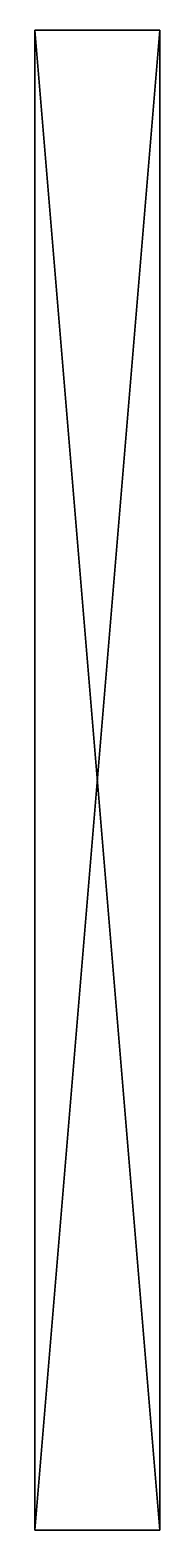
# Model space of a CAD drawing. Extents: x 2 to 45.5, y 3.1 to 63.1.
# Drawn here: x 40.5 to 45.5, y 3.1 to 63.1 of the extents above.
import ezdxf

# ---------------------------------------------------------------- set-up
doc = ezdxf.new("R2010")
doc.units = 0
doc.header["$MEASUREMENT"] = 0
doc.layers.add('STL2DXF', color=7, linetype='Continuous')

msp = doc.modelspace()

# ---------------------------------------------------------------- linework, layer by layer
at = {"layer": 'STL2DXF'}
for points in [[(40.45, 63.125, 5), (45.45, 3.125, 5), (45.45, 63.125, 5)], [(45.45, 3.125, 5), (40.45, 63.125, 5), (40.45, 3.125, 5)], [(40.45, 3.125), (45.45, 63.125), (45.45, 3.125)], [(45.45, 63.125), (40.45, 3.125), (40.45, 63.125)], [(40.45, 63.125, 5), (40.45, 3.125), (40.45, 3.125, 5)], [(40.45, 3.125), (40.45, 63.125, 5), (40.45, 63.125)], [(45.45, 63.125), (40.45, 63.125, 5), (45.45, 63.125, 5)], [(40.45, 63.125, 5), (45.45, 63.125), (40.45, 63.125)], [(45.45, 63.125), (45.45, 3.125, 5), (45.45, 3.125)], [(45.45, 3.125, 5), (45.45, 63.125), (45.45, 63.125, 5)], [(40.45, 3.125), (45.45, 3.125, 5), (40.45, 3.125, 5)], [(45.45, 3.125, 5), (40.45, 3.125), (45.45, 3.125)]]:
    msp.add_3dface(points, dxfattribs=at)

doc.saveas('drawing.dxf')
